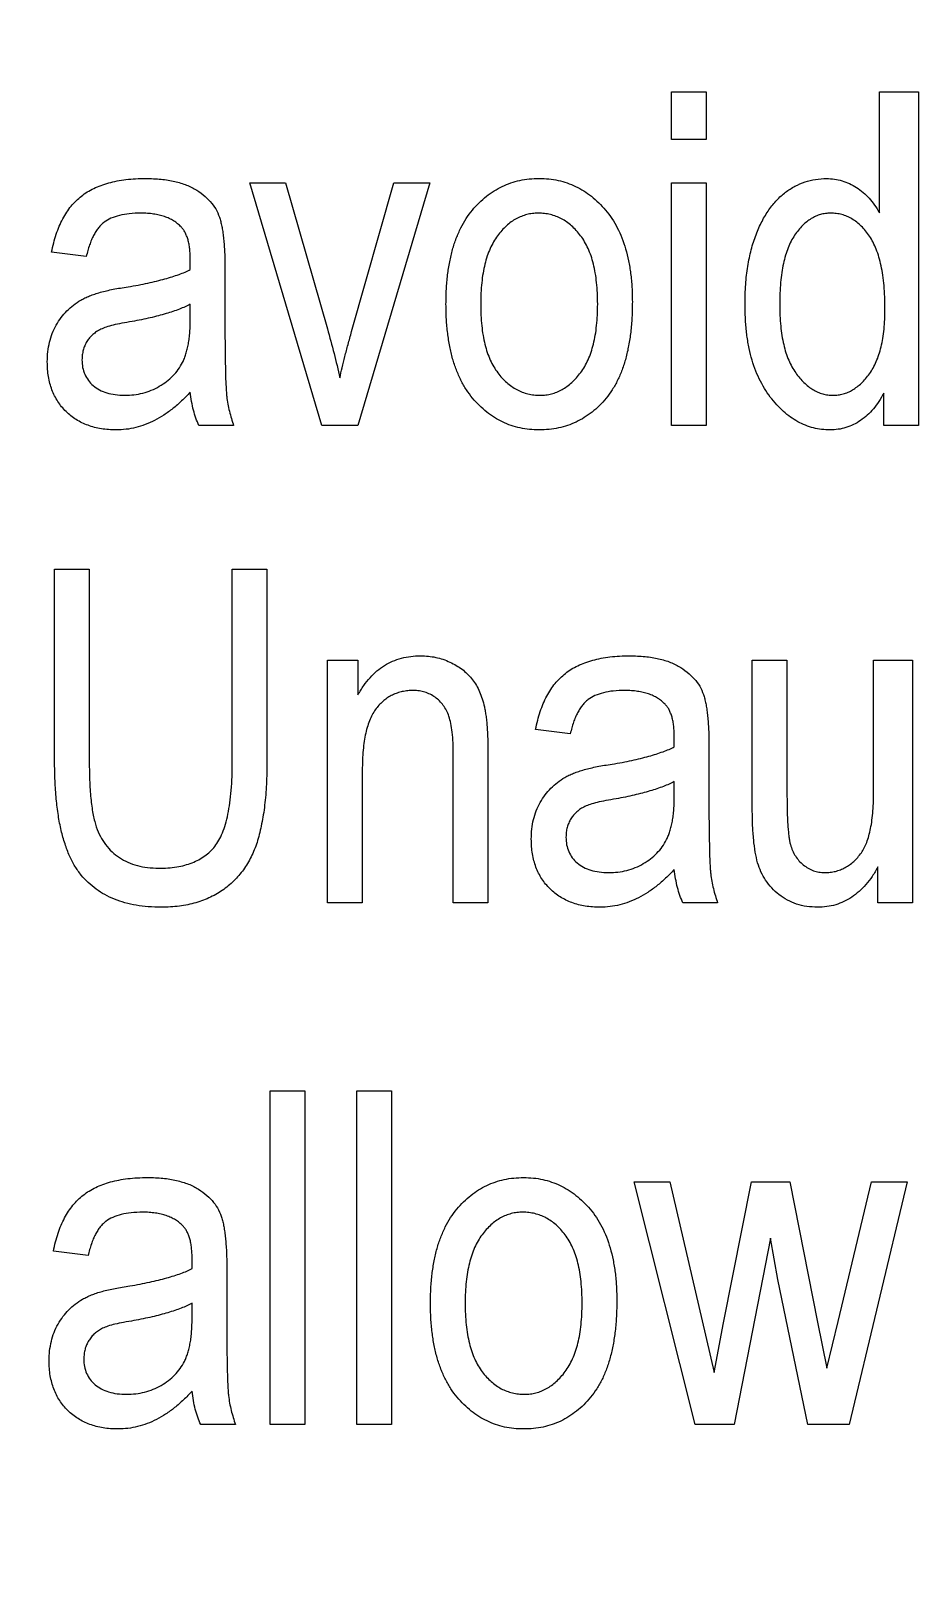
# Model space of a CAD drawing. Header units: millimetres. Extents: x -34 to 34, y -34 to 34.
# Drawn here: x -20.93 to -16.14, y -1.17 to 7.11 of the extents above; entities that cross this region are included whole.
import ezdxf

# ---------------------------------------------------------------- set-up
doc = ezdxf.new("R2010")
doc.units = ezdxf.units.MM

msp = doc.modelspace()

# ---------------------------------------------------------------- linework, layer by layer
at = {"color": 7, "linetype": 'Continuous', "lineweight": 25}
for p, q in [((-17.4773, 6.5223), (-17.4773, 6.7791)), ((-17.4773, 6.7791), (-17.2905, 6.7791)), ((-17.2905, 6.7791), (-17.2905, 6.5223)), ((-16.3566, 6.1279), (-16.3566, 6.7791)), ((-16.3566, 6.7791), (-16.1464, 6.7791)), ((-16.1464, 6.7791), (-16.1464, 4.9813)), ((-17.2905, 6.5223), (-17.4773, 6.5223)), ((-19.3608, 4.9813), (-19.7483, 6.2888)), ((-19.7483, 6.2888), (-19.5553, 6.2888)), ((-19.5553, 6.2888), (-19.3306, 5.5026)), ((-19.1999, 5.4876), (-18.9716, 6.2888)), ((-18.7786, 6.2888), (-19.166, 4.9813)), ((-18.9716, 6.2888), (-18.7786, 6.2888)), ((-17.4773, 4.9813), (-17.4773, 6.2888)), ((-17.4773, 6.2888), (-17.2905, 6.2888)), ((-17.2905, 6.2888), (-17.2905, 4.9813)), ((-20.6293, 5.8919), (-20.8161, 5.9152)), ((-20.0689, 5.8218), (-20.0689, 5.8751)), ((-19.8822, 5.8207), (-19.8822, 5.5267)), ((-20.0689, 5.5573), (-20.0689, 5.635)), ((-16.3332, 4.9813), (-16.3332, 5.1567)), ((-19.8355, 4.9813), (-20.0222, 4.9813)), ((-19.166, 4.9813), (-19.3608, 4.9813)), ((-17.2905, 4.9813), (-17.4773, 4.9813)), ((-16.1464, 4.9813), (-16.3332, 4.9813)), ((-20.8001, 3.1738), (-20.8001, 4.2084)), ((-20.8001, 4.2084), (-20.6133, 4.2084)), ((-20.6133, 4.2084), (-20.6133, 3.1727)), ((-19.8429, 4.2084), (-19.6561, 4.2084)), ((-19.8429, 3.1727), (-19.8429, 4.2084)), ((-19.6561, 4.2084), (-19.6561, 3.1738)), ((-19.3292, 2.4106), (-19.3292, 3.7181)), ((-19.3292, 3.7181), (-19.1658, 3.7181)), ((-19.1658, 3.7181), (-19.1658, 3.5313)), ((-17.0411, 2.9119), (-17.0411, 3.7181)), ((-17.0411, 3.7181), (-16.8543, 3.7181)), ((-16.8543, 3.7181), (-16.8543, 2.9943)), ((-16.3873, 3.0188), (-16.3873, 3.7181)), ((-16.3873, 3.7181), (-16.1772, 3.7181)), ((-16.1772, 3.7181), (-16.1772, 2.4106)), ((-18.0217, 3.3212), (-18.2085, 3.3445)), ((-17.4613, 3.2511), (-17.4613, 3.3044)), ((-17.2745, 3.2501), (-17.2745, 2.956)), ((-18.6521, 2.4106), (-18.6521, 3.2052)), ((-18.4653, 3.211), (-18.4653, 2.4106)), ((-19.1424, 3.1242), (-19.1424, 2.4106)), ((-17.4613, 2.9867), (-17.4613, 3.0644)), ((-16.3639, 2.4106), (-16.3639, 2.6047)), ((-19.1424, 2.4106), (-19.3292, 2.4106)), ((-18.4653, 2.4106), (-18.6521, 2.4106)), ((-17.2278, 2.4106), (-17.4146, 2.4106)), ((-16.1772, 2.4106), (-16.3639, 2.4106)), ((-19.6389, -0.3993), (-19.6389, 1.3985)), ((-19.6389, 1.3985), (-19.4521, 1.3985)), ((-19.4521, 1.3985), (-19.4521, -0.3993)), ((-19.172, -0.3993), (-19.172, 1.3985)), ((-19.172, 1.3985), (-18.9852, 1.3985)), ((-18.9852, 1.3985), (-18.9852, -0.3993)), ((-17.3486, -0.3993), (-17.6777, 0.9082)), ((-17.6777, 0.9082), (-17.4858, 0.9082)), ((-17.4858, 0.9082), (-17.3107, 0.1592)), ((-17.1954, 0.1483), (-17.0447, 0.9082)), ((-17.0447, 0.9082), (-16.8386, 0.9082)), ((-16.8386, 0.9082), (-16.6894, 0.153)), ((-16.5785, 0.1556), (-16.399, 0.9082)), ((-16.2067, 0.9082), (-16.5186, -0.3993)), ((-16.399, 0.9082), (-16.2067, 0.9082)), ((-16.9422, 0.6047), (-17.1388, -0.3993)), ((-16.9039, 0.3821), (-16.9422, 0.6047)), ((-20.6196, 0.5113), (-20.8064, 0.5346)), ((-20.0592, 0.4412), (-20.0592, 0.4945)), ((-19.8724, 0.4401), (-19.8724, 0.1461)), ((-16.7423, -0.3993), (-16.9039, 0.3821)), ((-20.0592, 0.1768), (-20.0592, 0.2545)), ((-17.3107, 0.1592), (-17.2457, -0.1191)), ((-17.2457, -0.1191), (-17.1954, 0.1483)), ((-16.6894, 0.153), (-16.6387, -0.0958)), ((-16.6387, -0.0958), (-16.5785, 0.1556)), ((-19.8257, -0.3993), (-20.0125, -0.3993)), ((-19.4521, -0.3993), (-19.6389, -0.3993)), ((-18.9852, -0.3993), (-19.172, -0.3993)), ((-17.1388, -0.3993), (-17.3486, -0.3993)), ((-16.5186, -0.3993), (-16.7423, -0.3993))]:
    msp.add_line(p, q, dxfattribs=at)
at = {"color": 7, "linetype": 'Continuous'}
msp.add_circle((0, 0), 34, dxfattribs=at)
at = {"color": 7, "linetype": 'Continuous', "lineweight": 25}
for points, knots in [([(-20.8161, 5.9152), (-20.8125, 5.9319), (-20.8055, 5.9645), (-20.7922, 6.0113), (-20.7757, 6.0545), (-20.7569, 6.0943), (-20.7355, 6.1304), (-20.7119, 6.1632), (-20.685, 6.192), (-20.656, 6.2179), (-20.6238, 6.2404), (-20.5884, 6.2597), (-20.5496, 6.2756), (-20.508, 6.2894), (-20.4629, 6.2992), (-20.4147, 6.3071), (-20.3631, 6.3113), (-20.3276, 6.3118), (-20.3094, 6.3121)], [0, 0, 0, 0, 0.071672, 0.139658, 0.204097, 0.265719, 0.323825, 0.380059, 0.434943, 0.488801, 0.543017, 0.599418, 0.657508, 0.718663, 0.78303, 0.85123, 0.923435, 1, 1, 1, 1]), ([(-20.3094, 6.3121), (-20.2951, 6.3119), (-20.2675, 6.3115), (-20.2272, 6.3085), (-20.1893, 6.3039), (-20.1536, 6.297), (-20.1205, 6.2877), (-20.0893, 6.2774), (-20.0607, 6.2647), (-20.0268, 6.2449), (-19.9896, 6.2174), (-19.9523, 6.1802), (-19.9249, 6.1383), (-19.9099, 6.1001), (-19.9019, 6.0672), (-19.8963, 6.04), (-19.8921, 6.0099), (-19.8885, 5.9771), (-19.8856, 5.9417), (-19.8833, 5.9038), (-19.8824, 5.8632), (-19.8822, 5.8352), (-19.8822, 5.8207)], [0, 0, 0, 0, 0.055824, 0.108429, 0.15842, 0.205566, 0.250578, 0.293416, 0.334193, 0.373299, 0.446944, 0.515076, 0.578842, 0.641994, 0.674963, 0.711445, 0.750973, 0.794165, 0.840588, 0.890275, 0.943238, 1, 1, 1, 1]), ([(-18.6914, 5.635), (-18.691, 5.6621), (-18.6902, 5.7148), (-18.6838, 5.7911), (-18.6723, 5.8622), (-18.6574, 5.9284), (-18.6371, 5.9894), (-18.6129, 6.0454), (-18.5839, 6.0962), (-18.5506, 6.1416), (-18.5138, 6.1816), (-18.4746, 6.2167), (-18.4327, 6.2459), (-18.3888, 6.2703), (-18.3423, 6.289), (-18.2935, 6.3026), (-18.2422, 6.3108), (-18.2072, 6.3117), (-18.1894, 6.3121)], [0, 0, 0, 0, 0.085788, 0.16646, 0.242011, 0.313466, 0.380716, 0.444949, 0.506099, 0.565248, 0.622677, 0.677703, 0.73126, 0.783927, 0.836201, 0.88929, 0.943789, 1, 1, 1, 1]), ([(-18.1894, 6.3121), (-18.1719, 6.3117), (-18.1374, 6.3108), (-18.0869, 6.3025), (-18.0386, 6.2889), (-17.9923, 6.2704), (-17.9486, 6.2458), (-17.9067, 6.2167), (-17.8676, 6.1815), (-17.8305, 6.1416), (-17.7962, 6.0968), (-17.7673, 6.0464), (-17.7422, 5.9917), (-17.7224, 5.932), (-17.7067, 5.8678), (-17.6956, 5.7989), (-17.6885, 5.7253), (-17.6878, 5.6746), (-17.6874, 5.6485)], [0, 0, 0, 0, 0.056299, 0.110484, 0.164018, 0.2171, 0.270239, 0.324625, 0.380501, 0.439083, 0.499299, 0.561252, 0.625211, 0.69239, 0.762761, 0.837168, 0.916399, 1, 1, 1, 1]), ([(-17.0804, 5.635), (-17.0801, 5.653), (-17.0795, 5.6884), (-17.0772, 5.7405), (-17.0724, 5.7905), (-17.0659, 5.8384), (-17.0574, 5.8842), (-17.0473, 5.9279), (-17.0353, 5.9696), (-17.0214, 6.009), (-17.0062, 6.0462), (-16.9894, 6.081), (-16.9711, 6.1133), (-16.9523, 6.1435), (-16.9316, 6.1706), (-16.9097, 6.1954), (-16.8869, 6.2182), (-16.8548, 6.2442), (-16.8124, 6.2713), (-16.7579, 6.295), (-16.7003, 6.3094), (-16.661, 6.3112), (-16.6411, 6.3121)], [0, 0, 0, 0, 0.060005, 0.11804, 0.173822, 0.227423, 0.278942, 0.328892, 0.376999, 0.423408, 0.468122, 0.510907, 0.552287, 0.591646, 0.629263, 0.666023, 0.701853, 0.73642, 0.803666, 0.869027, 0.933718, 1, 1, 1, 1]), ([(-16.6411, 6.3121), (-16.6268, 6.3116), (-16.5985, 6.3105), (-16.5569, 6.3011), (-16.517, 6.2855), (-16.479, 6.2642), (-16.4433, 6.2376), (-16.4106, 6.2059), (-16.3812, 6.1692), (-16.3649, 6.1418), (-16.3566, 6.1279)], [0, 0, 0, 0, 0.120225, 0.238871, 0.357668, 0.479745, 0.605022, 0.7319, 0.863186, 1, 1, 1, 1]), ([(-20.3356, 6.1253), (-20.3563, 6.1249), (-20.3951, 6.1242), (-20.4492, 6.1145), (-20.4955, 6.0998), (-20.5281, 6.0812), (-20.5497, 6.0625), (-20.5646, 6.0462), (-20.5781, 6.027), (-20.5905, 6.0051), (-20.6022, 5.9809), (-20.6122, 5.9535), (-20.6219, 5.9238), (-20.6268, 5.9027), (-20.6293, 5.8919)], [0, 0, 0, 0, 0.148259, 0.277447, 0.392322, 0.49422, 0.543638, 0.596671, 0.652267, 0.711588, 0.776271, 0.845196, 0.920134, 1, 1, 1, 1]), ([(-20.1189, 6.0516), (-20.125, 6.0575), (-20.1372, 6.0695), (-20.1587, 6.0844), (-20.1825, 6.0971), (-20.2085, 6.1077), (-20.2369, 6.1158), (-20.2678, 6.1209), (-20.3009, 6.1249), (-20.3238, 6.1252), (-20.3356, 6.1253)], [0, 0, 0, 0, 0.107542, 0.217679, 0.332152, 0.451075, 0.575251, 0.707563, 0.849518, 1, 1, 1, 1]), ([(-20.0689, 5.8751), (-20.069, 5.8852), (-20.0692, 5.9046), (-20.072, 5.9324), (-20.0754, 5.9581), (-20.0807, 5.9815), (-20.0882, 6.0023), (-20.0965, 6.0212), (-20.1066, 6.0378), (-20.1149, 6.0471), (-20.1189, 6.0516)], [0, 0, 0, 0, 0.1612672, 0.3095156, 0.4468651, 0.5745484, 0.6918837, 0.8005549, 0.9035028, 1, 1, 1, 1]), ([(-18.1941, 6.1253), (-18.2048, 6.125), (-18.2257, 6.1244), (-18.2563, 6.1182), (-18.2857, 6.1087), (-18.3141, 6.0955), (-18.3412, 6.0783), (-18.3668, 6.0568), (-18.3912, 6.0318), (-18.4148, 6.0034), (-18.4358, 5.9708), (-18.4546, 5.9345), (-18.4702, 5.8941), (-18.4828, 5.8498), (-18.4926, 5.8018), (-18.4993, 5.7498), (-18.5039, 5.6941), (-18.5044, 5.6556), (-18.5046, 5.6357)], [0, 0, 0, 0, 0.049208, 0.096939, 0.14444, 0.192437, 0.241939, 0.293272, 0.347178, 0.404151, 0.464138, 0.527023, 0.593715, 0.664842, 0.74037, 0.821268, 0.90793, 1, 1, 1, 1]), ([(-17.8742, 5.6357), (-17.8744, 5.6557), (-17.8749, 5.6943), (-17.8795, 5.7502), (-17.8861, 5.8023), (-17.8964, 5.8503), (-17.9089, 5.8947), (-17.9252, 5.9348), (-17.9434, 5.9715), (-17.9653, 6.0038), (-17.989, 6.0323), (-18.0141, 6.0572), (-18.0407, 6.0782), (-18.0685, 6.0956), (-18.098, 6.1088), (-18.1289, 6.1183), (-18.1611, 6.1244), (-18.1831, 6.125), (-18.1941, 6.1253)], [0, 0, 0, 0, 0.091482, 0.177065, 0.256957, 0.332205, 0.401911, 0.467978, 0.530577, 0.589659, 0.646279, 0.700302, 0.751512, 0.801343, 0.850264, 0.899299, 0.949177, 1, 1, 1, 1]), ([(-16.6196, 6.1253), (-16.6289, 6.125), (-16.6472, 6.1243), (-16.6742, 6.1187), (-16.6998, 6.109), (-16.7247, 6.0961), (-16.7484, 6.079), (-16.7716, 6.0587), (-16.7928, 6.0338), (-16.8139, 6.0062), (-16.833, 5.9742), (-16.8492, 5.9379), (-16.8631, 5.8975), (-16.8743, 5.8529), (-16.883, 5.8042), (-16.8889, 5.7511), (-16.8932, 5.6939), (-16.8934, 5.6544), (-16.8936, 5.6339)], [0, 0, 0, 0, 0.044591, 0.088223, 0.13194, 0.176196, 0.222816, 0.272165, 0.324432, 0.38005, 0.43939, 0.503057, 0.571192, 0.644888, 0.724012, 0.809485, 0.901627, 1, 1, 1, 1]), ([(-16.3263, 5.6098), (-16.3266, 5.6315), (-16.3272, 5.6732), (-16.3307, 5.7337), (-16.3373, 5.7896), (-16.3463, 5.841), (-16.3576, 5.888), (-16.3725, 5.9301), (-16.389, 5.9681), (-16.4088, 6.0013), (-16.4305, 6.0302), (-16.4532, 6.0558), (-16.4775, 6.0774), (-16.5034, 6.0947), (-16.5304, 6.1085), (-16.5589, 6.1183), (-16.5888, 6.1244), (-16.6092, 6.125), (-16.6196, 6.1253)], [0, 0, 0, 0, 0.098369, 0.189698, 0.274813, 0.35393, 0.426826, 0.494097, 0.556421, 0.614884, 0.66936, 0.720612, 0.769936, 0.816519, 0.861736, 0.90734, 0.952957, 1, 1, 1, 1]), ([(-20.4046, 5.7284), (-20.3861, 5.7316), (-20.3503, 5.7377), (-20.2989, 5.7484), (-20.2512, 5.7593), (-20.2074, 5.771), (-20.1672, 5.7825), (-20.1309, 5.7949), (-20.0982, 5.8074), (-20.0784, 5.8172), (-20.0689, 5.8218)], [0, 0, 0, 0, 0.161132, 0.311379, 0.450631, 0.581265, 0.699834, 0.810076, 0.909893, 1, 1, 1, 1]), ([(-20.8394, 5.3249), (-20.839, 5.3431), (-20.838, 5.3784), (-20.8284, 5.4298), (-20.8137, 5.478), (-20.7923, 5.5227), (-20.7658, 5.5633), (-20.7348, 5.5997), (-20.6991, 5.6312), (-20.6657, 5.6537), (-20.6361, 5.6692), (-20.6109, 5.68), (-20.5831, 5.6902), (-20.5527, 5.6998), (-20.5195, 5.708), (-20.4836, 5.7157), (-20.445, 5.7226), (-20.4183, 5.7264), (-20.4046, 5.7284)], [0, 0, 0, 0, 0.082234, 0.160067, 0.235715, 0.310162, 0.38384, 0.454974, 0.526416, 0.598714, 0.636677, 0.678142, 0.722779, 0.770713, 0.82244, 0.877675, 0.937024, 1, 1, 1, 1]), ([(-20.0689, 5.635), (-20.0783, 5.6304), (-20.0977, 5.6209), (-20.1288, 5.6078), (-20.1631, 5.5954), (-20.2009, 5.5839), (-20.2417, 5.5721), (-20.2857, 5.5613), (-20.333, 5.5511), (-20.3655, 5.5448), (-20.3823, 5.5416)], [0, 0, 0, 0, 0.0949922, 0.1976356, 0.3087863, 0.4287174, 0.5582395, 0.6968594, 0.8436412, 1, 1, 1, 1]), ([(-18.1894, 4.9579), (-18.2069, 4.9584), (-18.2416, 4.9593), (-18.2924, 4.9675), (-18.341, 4.981), (-18.3872, 5.0002), (-18.4312, 5.0243), (-18.473, 5.0539), (-18.5122, 5.089), (-18.5491, 5.1293), (-18.583, 5.1746), (-18.612, 5.2255), (-18.6365, 5.2816), (-18.6569, 5.3425), (-18.6726, 5.4085), (-18.6831, 5.4796), (-18.6904, 5.5556), (-18.691, 5.608), (-18.6914, 5.635)], [0, 0, 0, 0, 0.055517, 0.109709, 0.162498, 0.214987, 0.267724, 0.321039, 0.376682, 0.434188, 0.493645, 0.555402, 0.619368, 0.687195, 0.758459, 0.834052, 0.914482, 1, 1, 1, 1]), ([(-18.5046, 5.6357), (-18.5044, 5.6157), (-18.5039, 5.5768), (-18.4993, 5.5206), (-18.4928, 5.4682), (-18.4823, 5.42), (-18.4699, 5.3754), (-18.4538, 5.335), (-18.4351, 5.2984), (-18.4136, 5.2659), (-18.3899, 5.2374), (-18.3645, 5.2129), (-18.3381, 5.1918), (-18.3103, 5.1744), (-18.2808, 5.1612), (-18.2499, 5.1517), (-18.2177, 5.1456), (-18.1958, 5.145), (-18.1847, 5.1447)], [0, 0, 0, 0, 0.091829, 0.17777, 0.25803, 0.333106, 0.403186, 0.469619, 0.531579, 0.590989, 0.647479, 0.700989, 0.752082, 0.801798, 0.850607, 0.89953, 0.949294, 1, 1, 1, 1]), ([(-17.6874, 5.6485), (-17.6878, 5.6203), (-17.6886, 5.5657), (-17.695, 5.4866), (-17.7065, 5.4131), (-17.7213, 5.345), (-17.7416, 5.2827), (-17.7655, 5.2257), (-17.7944, 5.1743), (-17.8277, 5.1286), (-17.8643, 5.0883), (-17.9035, 5.0533), (-17.9454, 5.0241), (-17.9894, 4.9996), (-18.036, 4.9811), (-18.0849, 4.9675), (-18.1363, 4.9592), (-18.1715, 4.9584), (-18.1894, 4.9579)], [0, 0, 0, 0, 0.0880029, 0.1701932, 0.2473127, 0.319619, 0.3873721, 0.451254, 0.5122102, 0.5708399, 0.6272114, 0.6814696, 0.7342801, 0.7862119, 0.8381078, 0.8904561, 0.944195, 1, 1, 1, 1]), ([(-18.1847, 5.1447), (-18.1742, 5.145), (-18.1534, 5.1456), (-18.123, 5.1518), (-18.0937, 5.1613), (-18.0656, 5.1748), (-18.0388, 5.1924), (-18.0127, 5.2131), (-17.9882, 5.2383), (-17.9649, 5.2671), (-17.9432, 5.2995), (-17.9247, 5.3363), (-17.909, 5.377), (-17.8965, 5.4213), (-17.886, 5.4694), (-17.8796, 5.5215), (-17.8749, 5.5774), (-17.8744, 5.6159), (-17.8742, 5.6357)], [0, 0, 0, 0, 0.048586, 0.09626, 0.143167, 0.191349, 0.240317, 0.291669, 0.34551, 0.402853, 0.463077, 0.526389, 0.593526, 0.664568, 0.740121, 0.821482, 0.90804, 1, 1, 1, 1]), ([(-16.6221, 4.9579), (-16.6374, 4.9585), (-16.6676, 4.9597), (-16.7121, 4.9679), (-16.7552, 4.9819), (-16.7965, 5.0018), (-16.8363, 5.0269), (-16.8744, 5.0575), (-16.9108, 5.0938), (-16.9455, 5.1353), (-16.9771, 5.1819), (-17.005, 5.2333), (-17.0282, 5.2894), (-17.0476, 5.3497), (-17.0625, 5.4147), (-17.0729, 5.4841), (-17.0791, 5.5581), (-17.0799, 5.6089), (-17.0804, 5.635)], [0, 0, 0, 0, 0.0502795, 0.0996469, 0.1490274, 0.1993004, 0.2505307, 0.303943, 0.3604284, 0.4199962, 0.4821221, 0.5460668, 0.6126399, 0.6822063, 0.7551379, 0.83229, 0.9136623, 1, 1, 1, 1]), ([(-16.8936, 5.6339), (-16.8933, 5.6139), (-16.8927, 5.575), (-16.8887, 5.5189), (-16.8823, 5.4667), (-16.8728, 5.4186), (-16.861, 5.3742), (-16.846, 5.3339), (-16.8285, 5.2975), (-16.8084, 5.2653), (-16.7864, 5.2372), (-16.7634, 5.2126), (-16.7395, 5.1917), (-16.7146, 5.1747), (-16.6891, 5.1608), (-16.6621, 5.152), (-16.6346, 5.1456), (-16.6159, 5.145), (-16.6065, 5.1447)], [0, 0, 0, 0, 0.095848, 0.185509, 0.268632, 0.346761, 0.419596, 0.487769, 0.551663, 0.611927, 0.668616, 0.722024, 0.772668, 0.819864, 0.865845, 0.910655, 0.95519, 1, 1, 1, 1]), ([(-20.4225, 5.1447), (-20.4057, 5.1452), (-20.3728, 5.1462), (-20.3247, 5.1558), (-20.2786, 5.1706), (-20.2357, 5.1919), (-20.1964, 5.2179), (-20.1621, 5.2485), (-20.1329, 5.283), (-20.1132, 5.3154), (-20.1002, 5.3438), (-20.0918, 5.3677), (-20.0851, 5.3938), (-20.0785, 5.4219), (-20.0746, 5.4525), (-20.0711, 5.4854), (-20.0694, 5.5206), (-20.0691, 5.5448), (-20.0689, 5.5573)], [0, 0, 0, 0, 0.080989, 0.159694, 0.23733, 0.314925, 0.391527, 0.46509, 0.537554, 0.610123, 0.648415, 0.689106, 0.732481, 0.779017, 0.829093, 0.882471, 0.939203, 1, 1, 1, 1]), ([(-16.6065, 5.1447), (-16.5972, 5.1451), (-16.5787, 5.1457), (-16.5515, 5.1515), (-16.5253, 5.1606), (-16.4999, 5.1732), (-16.476, 5.1899), (-16.4523, 5.2096), (-16.4303, 5.2335), (-16.409, 5.2606), (-16.389, 5.2912), (-16.3727, 5.3262), (-16.3577, 5.3643), (-16.3464, 5.4064), (-16.3373, 5.4521), (-16.3307, 5.5015), (-16.3273, 5.5545), (-16.3266, 5.591), (-16.3263, 5.6098)], [0, 0, 0, 0, 0.046133, 0.091867, 0.138032, 0.184082, 0.232466, 0.283186, 0.337179, 0.394129, 0.454614, 0.518547, 0.586039, 0.658342, 0.735554, 0.818048, 0.906084, 1, 1, 1, 1]), ([(-20.3823, 5.5416), (-20.401, 5.5386), (-20.4353, 5.533), (-20.4823, 5.5235), (-20.5201, 5.5128), (-20.5501, 5.5013), (-20.574, 5.4879), (-20.5942, 5.4724), (-20.612, 5.4545), (-20.6265, 5.4339), (-20.6382, 5.4116), (-20.6468, 5.3876), (-20.6515, 5.3618), (-20.6522, 5.3442), (-20.6527, 5.3351)], [0, 0, 0, 0, 0.14934, 0.275223, 0.379381, 0.460149, 0.528661, 0.595254, 0.661259, 0.727482, 0.793768, 0.860117, 0.928629, 1, 1, 1, 1]), ([(-19.8822, 5.5267), (-19.8822, 5.5021), (-19.8824, 5.4554), (-19.8814, 5.3889), (-19.8809, 5.3295), (-19.8796, 5.2773), (-19.8789, 5.2321), (-19.8768, 5.1942), (-19.8752, 5.1634), (-19.8711, 5.1186), (-19.8602, 5.0578), (-19.8437, 5.0068), (-19.8355, 4.9813)], [0, 0, 0, 0, 0.133924, 0.254596, 0.362671, 0.4575, 0.539735, 0.608765, 0.664555, 0.707833, 0.854007, 1, 1, 1, 1]), ([(-19.3306, 5.5026), (-19.3181, 5.4584), (-19.2935, 5.3708), (-19.2734, 5.2821), (-19.2634, 5.2381)], [0, 0, 0, 0, 0.504245, 1, 1, 1, 1]), ([(-19.2634, 5.2381), (-19.2593, 5.2564), (-19.2508, 5.2946), (-19.2362, 5.3545), (-19.2189, 5.4194), (-19.2064, 5.4643), (-19.1999, 5.4876)], [0, 0, 0, 0, 0.217887, 0.457027, 0.717832, 1, 1, 1, 1]), ([(-20.4681, 4.9579), (-20.4818, 4.9581), (-20.5087, 4.9586), (-20.5479, 4.9636), (-20.5852, 4.9709), (-20.6201, 4.9822), (-20.6532, 4.9959), (-20.6839, 5.0132), (-20.7126, 5.0333), (-20.7388, 5.0568), (-20.7626, 5.0825), (-20.7831, 5.1109), (-20.8007, 5.1413), (-20.815, 5.1739), (-20.8258, 5.2087), (-20.834, 5.2456), (-20.8387, 5.2845), (-20.8392, 5.3113), (-20.8394, 5.3249)], [0, 0, 0, 0, 0.0699376, 0.1366069, 0.2010202, 0.2626408, 0.323067, 0.3826035, 0.4416366, 0.5012213, 0.560761, 0.6196513, 0.678956, 0.7390585, 0.8006791, 0.8640112, 0.9306805, 1, 1, 1, 1]), ([(-20.6527, 5.3351), (-20.6521, 5.3213), (-20.6511, 5.2946), (-20.6385, 5.257), (-20.6195, 5.2234), (-20.5922, 5.195), (-20.5582, 5.1722), (-20.5179, 5.1563), (-20.4721, 5.1463), (-20.4395, 5.1453), (-20.4225, 5.1447)], [0, 0, 0, 0, 0.122874, 0.236599, 0.349183, 0.464109, 0.584274, 0.71059, 0.848047, 1, 1, 1, 1]), ([(-20.0689, 5.1615), (-20.0843, 5.1454), (-20.114, 5.1142), (-20.1617, 5.0728), (-20.2104, 5.0375), (-20.26, 5.0084), (-20.3107, 4.986), (-20.3622, 4.9697), (-20.4148, 4.9599), (-20.4503, 4.9586), (-20.4681, 4.9579)], [0, 0, 0, 0, 0.1441924, 0.2803294, 0.40997, 0.5342777, 0.6535277, 0.7695142, 0.8843885, 1, 1, 1, 1]), ([(-20.0222, 4.9813), (-20.028, 4.9944), (-20.0398, 5.0213), (-20.0526, 5.065), (-20.063, 5.1119), (-20.0669, 5.1447), (-20.0689, 5.1615)], [0, 0, 0, 0, 0.230051, 0.470725, 0.728244, 1, 1, 1, 1]), ([(-16.3332, 5.1567), (-16.3414, 5.1413), (-16.3575, 5.1113), (-16.3875, 5.0713), (-16.4204, 5.0365), (-16.457, 5.0081), (-16.4957, 4.9856), (-16.5364, 4.9697), (-16.5787, 4.9599), (-16.6076, 4.9586), (-16.6221, 4.9579)], [0, 0, 0, 0, 0.141749, 0.275653, 0.403974, 0.529025, 0.649615, 0.766072, 0.882327, 1, 1, 1, 1]), ([(-19.1658, 3.5313), (-19.1558, 3.5481), (-19.1366, 3.5805), (-19.1022, 3.6238), (-19.0645, 3.6602), (-19.0236, 3.6902), (-18.9794, 3.7136), (-18.9317, 3.7294), (-18.881, 3.7397), (-18.8461, 3.7409), (-18.8283, 3.7415)], [0, 0, 0, 0, 0.1396002, 0.2696963, 0.3940514, 0.5136611, 0.6316347, 0.7502744, 0.8726736, 1, 1, 1, 1]), ([(-18.8283, 3.7415), (-18.8143, 3.741), (-18.7867, 3.7402), (-18.7462, 3.7338), (-18.7074, 3.7233), (-18.6706, 3.7082), (-18.6364, 3.6901), (-18.6047, 3.6698), (-18.5775, 3.6457), (-18.5528, 3.6197), (-18.5319, 3.5898), (-18.5134, 3.5565), (-18.4988, 3.5185), (-18.4884, 3.4842), (-18.4816, 3.4538), (-18.4776, 3.4276), (-18.4732, 3.3986), (-18.4707, 3.3667), (-18.4678, 3.3319), (-18.4667, 3.2942), (-18.4655, 3.2536), (-18.4654, 3.2255), (-18.4653, 3.211)], [0, 0, 0, 0, 0.0570757, 0.1122429, 0.166711, 0.2207377, 0.2739465, 0.3243968, 0.3735872, 0.4216333, 0.4703193, 0.521782, 0.5767283, 0.6356903, 0.6676771, 0.7038551, 0.7433881, 0.787184, 0.834397, 0.8854861, 0.9410172, 1, 1, 1, 1]), ([(-18.2085, 3.3445), (-18.2049, 3.3612), (-18.1979, 3.3938), (-18.1846, 3.4406), (-18.168, 3.4839), (-18.1493, 3.5236), (-18.1279, 3.5597), (-18.1043, 3.5925), (-18.0773, 3.6213), (-18.0484, 3.6473), (-18.0161, 3.6698), (-17.9808, 3.689), (-17.942, 3.705), (-17.9004, 3.7187), (-17.8552, 3.7285), (-17.807, 3.7364), (-17.7554, 3.7406), (-17.72, 3.7412), (-17.7017, 3.7415)], [0, 0, 0, 0, 0.071672, 0.139658, 0.204097, 0.265719, 0.323825, 0.380059, 0.434943, 0.488801, 0.543017, 0.599418, 0.657508, 0.718663, 0.78303, 0.85123, 0.923435, 1, 1, 1, 1]), ([(-17.7017, 3.7415), (-17.6875, 3.7412), (-17.6599, 3.7408), (-17.6196, 3.7378), (-17.5816, 3.7333), (-17.546, 3.7264), (-17.5129, 3.7171), (-17.4817, 3.7068), (-17.453, 3.694), (-17.4192, 3.6742), (-17.382, 3.6467), (-17.3446, 3.6096), (-17.3173, 3.5676), (-17.3022, 3.5294), (-17.2942, 3.4966), (-17.2887, 3.4693), (-17.2845, 3.4392), (-17.2809, 3.4065), (-17.278, 3.3711), (-17.2757, 3.3331), (-17.2748, 3.2925), (-17.2746, 3.2645), (-17.2745, 3.2501)], [0, 0, 0, 0, 0.055824, 0.108429, 0.15842, 0.205566, 0.250578, 0.293416, 0.334193, 0.373299, 0.446944, 0.515076, 0.578842, 0.641994, 0.674963, 0.711445, 0.750973, 0.794165, 0.840588, 0.890275, 0.943238, 1, 1, 1, 1]), ([(-18.867, 3.5547), (-18.8772, 3.5544), (-18.8973, 3.554), (-18.9265, 3.549), (-18.9542, 3.5414), (-18.9803, 3.5307), (-19.005, 3.5173), (-19.0276, 3.5001), (-19.049, 3.4804), (-19.0683, 3.4572), (-19.0863, 3.4305), (-19.1014, 3.3994), (-19.1141, 3.364), (-19.1247, 3.3245), (-19.1325, 3.2805), (-19.1382, 3.2323), (-19.1419, 3.1797), (-19.1422, 3.1432), (-19.1424, 3.1242)], [0, 0, 0, 0, 0.0530325, 0.1041442, 0.1532601, 0.2016254, 0.2498919, 0.2985767, 0.3485515, 0.40047, 0.45504, 0.5148297, 0.5792677, 0.6497878, 0.726724, 0.8105757, 0.9016044, 1, 1, 1, 1]), ([(-18.6521, 3.2052), (-18.6523, 3.2276), (-18.6528, 3.2692), (-18.6568, 3.3269), (-18.6643, 3.3749), (-18.6743, 3.4144), (-18.6883, 3.4468), (-18.7052, 3.4747), (-18.7259, 3.4987), (-18.7497, 3.5187), (-18.7759, 3.535), (-18.8046, 3.5463), (-18.8351, 3.5536), (-18.8562, 3.5543), (-18.867, 3.5547)], [0, 0, 0, 0, 0.144217, 0.268382, 0.372345, 0.456741, 0.530103, 0.599047, 0.666277, 0.732998, 0.799118, 0.864162, 0.930883, 1, 1, 1, 1]), ([(-17.728, 3.5547), (-17.7487, 3.5543), (-17.7875, 3.5536), (-17.8416, 3.5438), (-17.8878, 3.5292), (-17.9204, 3.5106), (-17.9421, 3.4919), (-17.957, 3.4755), (-17.9705, 3.4563), (-17.9829, 3.4345), (-17.9946, 3.4102), (-18.0046, 3.3828), (-18.0143, 3.3531), (-18.0192, 3.3321), (-18.0217, 3.3212)], [0, 0, 0, 0, 0.1482586, 0.2774468, 0.3923224, 0.4942203, 0.5436381, 0.5966708, 0.6522673, 0.7115884, 0.7762706, 0.8451957, 0.9201345, 1, 1, 1, 1]), ([(-17.5113, 3.481), (-17.5174, 3.4869), (-17.5296, 3.4988), (-17.5511, 3.5137), (-17.5749, 3.5264), (-17.6009, 3.5371), (-17.6293, 3.5452), (-17.6601, 3.5503), (-17.6932, 3.5542), (-17.7162, 3.5545), (-17.728, 3.5547)], [0, 0, 0, 0, 0.107542, 0.217679, 0.332152, 0.451075, 0.575251, 0.707563, 0.849518, 1, 1, 1, 1]), ([(-17.4613, 3.3044), (-17.4614, 3.3145), (-17.4615, 3.3339), (-17.4644, 3.3618), (-17.4678, 3.3874), (-17.4731, 3.4108), (-17.4806, 3.4317), (-17.4888, 3.4506), (-17.4989, 3.4671), (-17.5073, 3.4765), (-17.5113, 3.481)], [0, 0, 0, 0, 0.161267, 0.309516, 0.446865, 0.574548, 0.691884, 0.800555, 0.903503, 1, 1, 1, 1]), ([(-17.797, 3.1578), (-17.7784, 3.1609), (-17.7427, 3.167), (-17.6913, 3.1778), (-17.6435, 3.1886), (-17.5998, 3.2003), (-17.5596, 3.2119), (-17.5233, 3.2243), (-17.4906, 3.2367), (-17.4707, 3.2465), (-17.4613, 3.2511)], [0, 0, 0, 0, 0.161132, 0.311379, 0.450631, 0.581265, 0.699834, 0.810076, 0.909893, 1, 1, 1, 1]), ([(-20.2255, 2.3873), (-20.2488, 2.3876), (-20.294, 2.3884), (-20.3594, 2.3971), (-20.4205, 2.4104), (-20.4771, 2.4294), (-20.5291, 2.4539), (-20.5769, 2.4836), (-20.6196, 2.5193), (-20.6584, 2.5604), (-20.6925, 2.6087), (-20.7214, 2.6653), (-20.7455, 2.7301), (-20.7661, 2.8027), (-20.7814, 2.8838), (-20.7919, 2.9732), (-20.7992, 3.0707), (-20.7998, 3.1385), (-20.8001, 3.1738)], [0, 0, 0, 0, 0.062171, 0.120876, 0.176198, 0.229071, 0.280145, 0.329693, 0.379129, 0.428608, 0.480413, 0.536863, 0.598121, 0.665054, 0.738609, 0.818577, 0.905647, 1, 1, 1, 1]), ([(-20.6133, 3.1727), (-20.6132, 3.1531), (-20.6129, 3.1153), (-20.6111, 3.0607), (-20.6082, 3.0102), (-20.6044, 2.9639), (-20.5989, 2.922), (-20.5924, 2.8842), (-20.5848, 2.8506), (-20.5736, 2.8118), (-20.5548, 2.7692), (-20.5265, 2.7238), (-20.4918, 2.685), (-20.4513, 2.6529), (-20.405, 2.6279), (-20.354, 2.6102), (-20.2984, 2.5994), (-20.2598, 2.5981), (-20.2398, 2.5974)], [0, 0, 0, 0, 0.074505, 0.143952, 0.207916, 0.266902, 0.320566, 0.368949, 0.412615, 0.451707, 0.52237, 0.589127, 0.654338, 0.719234, 0.785079, 0.853278, 0.923972, 1, 1, 1, 1]), ([(-20.2398, 2.5974), (-20.223, 2.5977), (-20.1904, 2.5984), (-20.1434, 2.6039), (-20.0998, 2.6128), (-20.06, 2.626), (-20.0235, 2.6424), (-19.9906, 2.6625), (-19.9617, 2.6869), (-19.9356, 2.7148), (-19.9135, 2.7486), (-19.8942, 2.7887), (-19.8785, 2.836), (-19.865, 2.8899), (-19.8551, 2.9509), (-19.848, 3.0186), (-19.8436, 3.0934), (-19.8431, 3.1455), (-19.8429, 3.1727)], [0, 0, 0, 0, 0.0621281, 0.1205573, 0.1748249, 0.2264704, 0.2753968, 0.3224676, 0.368782, 0.4146329, 0.463298, 0.5178279, 0.5787236, 0.6473594, 0.7230991, 0.8072645, 0.8992045, 1, 1, 1, 1]), ([(-19.6561, 3.1738), (-19.6562, 3.1526), (-19.6563, 3.1113), (-19.6592, 3.0506), (-19.6625, 2.9928), (-19.668, 2.9379), (-19.6753, 2.8861), (-19.6841, 2.837), (-19.6942, 2.7909), (-19.7058, 2.7474), (-19.7196, 2.7066), (-19.7361, 2.6681), (-19.7551, 2.6318), (-19.7762, 2.5973), (-19.8009, 2.5658), (-19.8276, 2.536), (-19.8567, 2.5082), (-19.8886, 2.483), (-19.9228, 2.4603), (-19.9597, 2.4411), (-19.9983, 2.4241), (-20.0395, 2.4107), (-20.0828, 2.4), (-20.1285, 2.393), (-20.1762, 2.3879), (-20.2089, 2.3875), (-20.2255, 2.3873)], [0, 0, 0, 0, 0.0570108, 0.1114452, 0.1636408, 0.2130299, 0.2600121, 0.3046127, 0.3472206, 0.3872769, 0.4257155, 0.4631425, 0.5000699, 0.5359791, 0.5719554, 0.6076803, 0.6438322, 0.6802121, 0.7171047, 0.7541845, 0.792042, 0.8306867, 0.8708153, 0.9119661, 0.955096, 1, 1, 1, 1]), ([(-18.2318, 2.7543), (-18.2313, 2.7724), (-18.2304, 2.8078), (-18.2208, 2.8591), (-18.2061, 2.9073), (-18.1847, 2.952), (-18.1582, 2.9927), (-18.1271, 3.0291), (-18.0915, 3.0606), (-18.0581, 3.083), (-18.0284, 3.0986), (-18.0032, 3.1094), (-17.9755, 3.1195), (-17.9451, 3.1291), (-17.9119, 3.1373), (-17.876, 3.145), (-17.8374, 3.1519), (-17.8107, 3.1558), (-17.797, 3.1578)], [0, 0, 0, 0, 0.082234, 0.160067, 0.235715, 0.310162, 0.38384, 0.454974, 0.526416, 0.598714, 0.636677, 0.678142, 0.722779, 0.770713, 0.82244, 0.877675, 0.937024, 1, 1, 1, 1]), ([(-17.4613, 3.0644), (-17.4706, 3.0598), (-17.49, 3.0502), (-17.5212, 3.0371), (-17.5555, 3.0247), (-17.5933, 3.0133), (-17.634, 3.0014), (-17.6781, 2.9906), (-17.7253, 2.9804), (-17.7579, 2.9742), (-17.7747, 2.971)], [0, 0, 0, 0, 0.094992, 0.197636, 0.308786, 0.428717, 0.55824, 0.696859, 0.843641, 1, 1, 1, 1]), ([(-17.8148, 2.574), (-17.7981, 2.5745), (-17.7652, 2.5755), (-17.717, 2.5851), (-17.671, 2.5999), (-17.6281, 2.6213), (-17.5888, 2.6472), (-17.5545, 2.6778), (-17.5253, 2.7124), (-17.5056, 2.7448), (-17.4925, 2.7732), (-17.4841, 2.797), (-17.4775, 2.8231), (-17.4709, 2.8512), (-17.467, 2.8819), (-17.4635, 2.9147), (-17.4618, 2.9499), (-17.4615, 2.9741), (-17.4613, 2.9867)], [0, 0, 0, 0, 0.080989, 0.159694, 0.23733, 0.314925, 0.391527, 0.46509, 0.537554, 0.610123, 0.648415, 0.689106, 0.732481, 0.779017, 0.829093, 0.882471, 0.939203, 1, 1, 1, 1]), ([(-16.8543, 2.9943), (-16.8542, 2.9783), (-16.854, 2.9475), (-16.8533, 2.9033), (-16.852, 2.8633), (-16.8497, 2.8276), (-16.8473, 2.7959), (-16.844, 2.7684), (-16.8406, 2.745), (-16.8348, 2.7198), (-16.8255, 2.6923), (-16.8093, 2.6633), (-16.7905, 2.6368), (-16.767, 2.6147), (-16.7407, 2.5968), (-16.7125, 2.5834), (-16.6823, 2.5755), (-16.6616, 2.5745), (-16.6511, 2.574)], [0, 0, 0, 0, 0.091359, 0.175113, 0.251293, 0.319245, 0.378962, 0.431928, 0.476759, 0.513694, 0.57892, 0.641169, 0.702077, 0.763267, 0.823543, 0.882371, 0.940283, 1, 1, 1, 1]), ([(-16.4533, 2.6809), (-16.448, 2.6893), (-16.4368, 2.7071), (-16.4235, 2.7377), (-16.4124, 2.773), (-16.4029, 2.8128), (-16.3957, 2.8576), (-16.3908, 2.907), (-16.388, 2.9613), (-16.3875, 2.9991), (-16.3873, 3.0188)], [0, 0, 0, 0, 0.0853872, 0.1804395, 0.2859596, 0.4031706, 0.5324841, 0.6754897, 0.8305214, 1, 1, 1, 1]), ([(-17.7747, 2.971), (-17.7933, 2.9679), (-17.8277, 2.9623), (-17.8747, 2.9528), (-17.9125, 2.9421), (-17.9425, 2.9307), (-17.9664, 2.9172), (-17.9866, 2.9018), (-18.0044, 2.8838), (-18.0189, 2.8633), (-18.0306, 2.841), (-18.0392, 2.8169), (-18.0438, 2.7912), (-18.0446, 2.7735), (-18.045, 2.7645)], [0, 0, 0, 0, 0.14934, 0.2752227, 0.3793807, 0.4601495, 0.5286611, 0.5952536, 0.6612595, 0.7274825, 0.7937684, 0.8601171, 0.9286287, 1, 1, 1, 1]), ([(-17.2745, 2.956), (-17.2746, 2.9314), (-17.2748, 2.8847), (-17.2738, 2.8182), (-17.2733, 2.7589), (-17.2719, 2.7066), (-17.2712, 2.6615), (-17.2692, 2.6235), (-17.2676, 2.5927), (-17.2635, 2.5479), (-17.2526, 2.4871), (-17.2361, 2.4361), (-17.2278, 2.4106)], [0, 0, 0, 0, 0.133924, 0.254596, 0.362671, 0.4575, 0.539735, 0.608765, 0.664555, 0.707833, 0.854007, 1, 1, 1, 1]), ([(-16.6894, 2.3873), (-16.7089, 2.3881), (-16.7471, 2.3897), (-16.802, 2.4027), (-16.8525, 2.4243), (-16.8981, 2.4537), (-16.9373, 2.4904), (-16.9703, 2.5315), (-16.9959, 2.5774), (-17.0138, 2.6288), (-17.0264, 2.6869), (-17.0346, 2.7536), (-17.0402, 2.8296), (-17.0408, 2.8834), (-17.0411, 2.9119)], [0, 0, 0, 0, 0.08132, 0.158893, 0.233828, 0.30932, 0.383918, 0.456423, 0.528344, 0.60161, 0.68264, 0.775682, 0.881375, 1, 1, 1, 1]), ([(-17.8604, 2.3873), (-17.8742, 2.3875), (-17.9011, 2.3879), (-17.9403, 2.393), (-17.9776, 2.4003), (-18.0125, 2.4115), (-18.0456, 2.4252), (-18.0763, 2.4425), (-18.105, 2.4626), (-18.1311, 2.4861), (-18.1549, 2.5118), (-18.1754, 2.5402), (-18.1931, 2.5706), (-18.2074, 2.6033), (-18.2182, 2.6381), (-18.2263, 2.6749), (-18.2311, 2.7139), (-18.2316, 2.7406), (-18.2318, 2.7543)], [0, 0, 0, 0, 0.069938, 0.136607, 0.20102, 0.262641, 0.323067, 0.382603, 0.441637, 0.501221, 0.560761, 0.619651, 0.678956, 0.739059, 0.800679, 0.864011, 0.930681, 1, 1, 1, 1]), ([(-18.045, 2.7645), (-18.0445, 2.7506), (-18.0434, 2.724), (-18.0309, 2.6864), (-18.0119, 2.6528), (-17.9846, 2.6244), (-17.9506, 2.6016), (-17.9103, 2.5857), (-17.8644, 2.5756), (-17.8319, 2.5746), (-17.8148, 2.574)], [0, 0, 0, 0, 0.122874, 0.236599, 0.349183, 0.464109, 0.584274, 0.71059, 0.848047, 1, 1, 1, 1]), ([(-16.6511, 2.574), (-16.6412, 2.5744), (-16.6218, 2.5752), (-16.5934, 2.5799), (-16.5665, 2.5885), (-16.5409, 2.6002), (-16.5165, 2.6153), (-16.494, 2.6341), (-16.4724, 2.6558), (-16.4598, 2.6724), (-16.4533, 2.6809)], [0, 0, 0, 0, 0.126467, 0.248159, 0.367432, 0.487375, 0.608457, 0.733563, 0.862493, 1, 1, 1, 1]), ([(-17.4613, 2.5908), (-17.4766, 2.5748), (-17.5064, 2.5435), (-17.5541, 2.5021), (-17.6027, 2.4668), (-17.6524, 2.4377), (-17.7031, 2.4153), (-17.7545, 2.399), (-17.8072, 2.3892), (-17.8426, 2.3879), (-17.8604, 2.3873)], [0, 0, 0, 0, 0.144192, 0.280329, 0.40997, 0.534278, 0.653528, 0.769514, 0.884388, 1, 1, 1, 1]), ([(-17.4146, 2.4106), (-17.4204, 2.4238), (-17.4321, 2.4507), (-17.4449, 2.4943), (-17.4553, 2.5412), (-17.4593, 2.574), (-17.4613, 2.5908)], [0, 0, 0, 0, 0.230051, 0.470725, 0.728244, 1, 1, 1, 1]), ([(-16.3639, 2.6047), (-16.374, 2.5874), (-16.3935, 2.5541), (-16.4277, 2.5095), (-16.4648, 2.472), (-16.5043, 2.4409), (-16.5468, 2.4169), (-16.5918, 2.3995), (-16.6398, 2.389), (-16.6727, 2.3878), (-16.6894, 2.3873)], [0, 0, 0, 0, 0.145351, 0.280358, 0.407344, 0.528382, 0.645242, 0.760901, 0.878542, 1, 1, 1, 1]), ([(-20.8064, 0.5346), (-20.8028, 0.5513), (-20.7958, 0.5839), (-20.7825, 0.6307), (-20.7659, 0.674), (-20.7471, 0.7137), (-20.7258, 0.7498), (-20.7021, 0.7826), (-20.6752, 0.8114), (-20.6463, 0.8374), (-20.614, 0.8599), (-20.5787, 0.8791), (-20.5399, 0.8951), (-20.4983, 0.9088), (-20.4531, 0.9186), (-20.4049, 0.9265), (-20.3533, 0.9307), (-20.3179, 0.9313), (-20.2996, 0.9316)], [0, 0, 0, 0, 0.071672, 0.139658, 0.204097, 0.265719, 0.323825, 0.380059, 0.434943, 0.488801, 0.543017, 0.599418, 0.657508, 0.718663, 0.78303, 0.85123, 0.923435, 1, 1, 1, 1]), ([(-20.2996, 0.9316), (-20.2854, 0.9313), (-20.2577, 0.9309), (-20.2174, 0.9279), (-20.1795, 0.9234), (-20.1439, 0.9165), (-20.1107, 0.9072), (-20.0796, 0.8969), (-20.0509, 0.8841), (-20.0171, 0.8643), (-19.9799, 0.8368), (-19.9425, 0.7997), (-19.9152, 0.7577), (-19.9001, 0.7195), (-19.8921, 0.6867), (-19.8866, 0.6594), (-19.8824, 0.6293), (-19.8787, 0.5966), (-19.8759, 0.5612), (-19.8736, 0.5232), (-19.8726, 0.4826), (-19.8725, 0.4546), (-19.8724, 0.4401)], [0, 0, 0, 0, 0.055824, 0.108429, 0.15842, 0.205566, 0.250578, 0.293416, 0.334193, 0.373299, 0.446944, 0.515076, 0.578842, 0.641994, 0.674963, 0.711445, 0.750973, 0.794165, 0.840588, 0.890275, 0.943238, 1, 1, 1, 1]), ([(-18.775, 0.2545), (-18.7746, 0.2816), (-18.7738, 0.3342), (-18.7674, 0.4106), (-18.7559, 0.4817), (-18.7411, 0.5479), (-18.7208, 0.6089), (-18.6966, 0.6649), (-18.6676, 0.7156), (-18.6343, 0.7611), (-18.5974, 0.801), (-18.5583, 0.8361), (-18.5164, 0.8654), (-18.4724, 0.8898), (-18.426, 0.9084), (-18.3772, 0.922), (-18.3259, 0.9302), (-18.2908, 0.9311), (-18.2731, 0.9316)], [0, 0, 0, 0, 0.085788, 0.16646, 0.242011, 0.313466, 0.380716, 0.444949, 0.506099, 0.565248, 0.622677, 0.677703, 0.73126, 0.783927, 0.836201, 0.88929, 0.943789, 1, 1, 1, 1]), ([(-18.2731, 0.9316), (-18.2555, 0.9311), (-18.2211, 0.9303), (-18.1705, 0.9219), (-18.1222, 0.9084), (-18.0759, 0.8899), (-18.0323, 0.8653), (-17.9904, 0.8362), (-17.9512, 0.8009), (-17.9142, 0.761), (-17.8799, 0.7162), (-17.851, 0.6658), (-17.8258, 0.6111), (-17.8061, 0.5514), (-17.7904, 0.4873), (-17.7792, 0.4183), (-17.7721, 0.3447), (-17.7714, 0.294), (-17.7711, 0.268)], [0, 0, 0, 0, 0.056299, 0.110484, 0.164018, 0.2171, 0.270239, 0.324625, 0.380501, 0.439083, 0.499299, 0.561252, 0.625211, 0.69239, 0.762761, 0.837168, 0.916399, 1, 1, 1, 1]), ([(-20.3259, 0.7448), (-20.3466, 0.7444), (-20.3854, 0.7437), (-20.4395, 0.7339), (-20.4857, 0.7193), (-20.5183, 0.7007), (-20.54, 0.682), (-20.5549, 0.6656), (-20.5684, 0.6464), (-20.5808, 0.6246), (-20.5925, 0.6003), (-20.6025, 0.5729), (-20.6122, 0.5432), (-20.6171, 0.5222), (-20.6196, 0.5113)], [0, 0, 0, 0, 0.148259, 0.277447, 0.392322, 0.49422, 0.543638, 0.596671, 0.652267, 0.711588, 0.776271, 0.845196, 0.920134, 1, 1, 1, 1]), ([(-20.1092, 0.6711), (-20.1152, 0.677), (-20.1275, 0.6889), (-20.149, 0.7038), (-20.1728, 0.7165), (-20.1988, 0.7272), (-20.2272, 0.7353), (-20.258, 0.7404), (-20.2911, 0.7443), (-20.3141, 0.7446), (-20.3259, 0.7448)], [0, 0, 0, 0, 0.1075417, 0.2176791, 0.332152, 0.4510753, 0.5752506, 0.7075628, 0.8495183, 1, 1, 1, 1]), ([(-20.0592, 0.4945), (-20.0593, 0.5046), (-20.0594, 0.524), (-20.0623, 0.5519), (-20.0656, 0.5775), (-20.071, 0.6009), (-20.0785, 0.6218), (-20.0867, 0.6407), (-20.0968, 0.6572), (-20.1052, 0.6666), (-20.1092, 0.6711)], [0, 0, 0, 0, 0.161267, 0.309516, 0.446865, 0.574548, 0.691884, 0.800555, 0.903503, 1, 1, 1, 1]), ([(-18.2778, 0.7448), (-18.2884, 0.7445), (-18.3093, 0.7439), (-18.3399, 0.7377), (-18.3693, 0.7282), (-18.3977, 0.7149), (-18.4248, 0.6977), (-18.4504, 0.6762), (-18.4749, 0.6512), (-18.4984, 0.6228), (-18.5194, 0.5902), (-18.5382, 0.5539), (-18.5538, 0.5135), (-18.5665, 0.4693), (-18.5763, 0.4212), (-18.583, 0.3693), (-18.5875, 0.3135), (-18.588, 0.275), (-18.5883, 0.2552)], [0, 0, 0, 0, 0.049208, 0.096939, 0.14444, 0.192437, 0.241939, 0.293272, 0.347178, 0.404151, 0.464138, 0.527023, 0.593715, 0.664842, 0.74037, 0.821268, 0.90793, 1, 1, 1, 1]), ([(-17.9579, 0.2552), (-17.9581, 0.2751), (-17.9586, 0.3138), (-17.9632, 0.3696), (-17.9697, 0.4218), (-17.9801, 0.4697), (-17.9926, 0.5141), (-18.0089, 0.5542), (-18.0271, 0.591), (-18.049, 0.6232), (-18.0727, 0.6517), (-18.0978, 0.6766), (-18.1243, 0.6977), (-18.1521, 0.7151), (-18.1817, 0.7282), (-18.2125, 0.7377), (-18.2447, 0.7438), (-18.2667, 0.7445), (-18.2778, 0.7448)], [0, 0, 0, 0, 0.091482, 0.177065, 0.256957, 0.332205, 0.401911, 0.467978, 0.530577, 0.589659, 0.646279, 0.700302, 0.751512, 0.801343, 0.850264, 0.899299, 0.949177, 1, 1, 1, 1]), ([(-20.3948, 0.3478), (-20.3763, 0.351), (-20.3406, 0.3571), (-20.2892, 0.3679), (-20.2414, 0.3787), (-20.1977, 0.3904), (-20.1574, 0.402), (-20.1212, 0.4144), (-20.0885, 0.4268), (-20.0686, 0.4366), (-20.0592, 0.4412)], [0, 0, 0, 0, 0.161132, 0.311379, 0.450631, 0.581265, 0.699834, 0.810076, 0.909893, 1, 1, 1, 1]), ([(-20.8297, -0.0556), (-20.8292, -0.0375), (-20.8283, -0.0021), (-20.8187, 0.0492), (-20.804, 0.0974), (-20.7826, 0.1421), (-20.7561, 0.1828), (-20.725, 0.2192), (-20.6894, 0.2507), (-20.656, 0.2731), (-20.6263, 0.2887), (-20.6011, 0.2995), (-20.5734, 0.3096), (-20.543, 0.3192), (-20.5098, 0.3274), (-20.4739, 0.3351), (-20.4353, 0.342), (-20.4086, 0.3459), (-20.3948, 0.3478)], [0, 0, 0, 0, 0.082234, 0.160067, 0.235715, 0.310162, 0.38384, 0.454974, 0.526416, 0.598714, 0.636677, 0.678142, 0.722779, 0.770713, 0.82244, 0.877675, 0.937024, 1, 1, 1, 1]), ([(-20.0592, 0.2545), (-20.0685, 0.2499), (-20.0879, 0.2403), (-20.1191, 0.2272), (-20.1534, 0.2148), (-20.1912, 0.2034), (-20.2319, 0.1915), (-20.276, 0.1807), (-20.3232, 0.1705), (-20.3558, 0.1643), (-20.3726, 0.1611)], [0, 0, 0, 0, 0.094992, 0.197636, 0.308786, 0.428717, 0.55824, 0.696859, 0.843641, 1, 1, 1, 1]), ([(-18.2731, -0.4226), (-18.2906, -0.4222), (-18.3253, -0.4213), (-18.3761, -0.4131), (-18.4247, -0.3996), (-18.4709, -0.3804), (-18.5149, -0.3562), (-18.5566, -0.3266), (-18.5959, -0.2915), (-18.6328, -0.2513), (-18.6666, -0.206), (-18.6957, -0.1551), (-18.7202, -0.099), (-18.7405, -0.0381), (-18.7562, 0.028), (-18.7667, 0.099), (-18.774, 0.175), (-18.7747, 0.2274), (-18.775, 0.2545)], [0, 0, 0, 0, 0.055517, 0.109709, 0.162498, 0.214987, 0.267724, 0.321039, 0.376682, 0.434188, 0.493645, 0.555402, 0.619368, 0.687195, 0.758459, 0.834052, 0.914482, 1, 1, 1, 1]), ([(-18.5883, 0.2552), (-18.588, 0.2351), (-18.5875, 0.1962), (-18.5829, 0.14), (-18.5764, 0.0876), (-18.566, 0.0394), (-18.5535, -0.0052), (-18.5375, -0.0455), (-18.5188, -0.0822), (-18.4973, -0.1146), (-18.4735, -0.1432), (-18.4482, -0.1677), (-18.4218, -0.1888), (-18.394, -0.2061), (-18.3645, -0.2193), (-18.3336, -0.2288), (-18.3014, -0.2349), (-18.2794, -0.2355), (-18.2683, -0.2359)], [0, 0, 0, 0, 0.0918285, 0.1777697, 0.2580302, 0.3331055, 0.4031864, 0.4696189, 0.5315789, 0.5909885, 0.6474789, 0.7009891, 0.7520816, 0.8017985, 0.8506073, 0.8995302, 0.9492937, 1, 1, 1, 1]), ([(-17.7711, 0.268), (-17.7715, 0.2397), (-17.7723, 0.1851), (-17.7787, 0.106), (-17.7901, 0.0326), (-17.805, -0.0356), (-17.8253, -0.0978), (-17.8491, -0.1549), (-17.8781, -0.2063), (-17.9114, -0.252), (-17.948, -0.2922), (-17.9871, -0.3272), (-18.029, -0.3565), (-18.073, -0.3809), (-18.1197, -0.3995), (-18.1686, -0.4131), (-18.22, -0.4213), (-18.2552, -0.4222), (-18.2731, -0.4226)], [0, 0, 0, 0, 0.0880029, 0.1701932, 0.2473127, 0.319619, 0.3873721, 0.451254, 0.5122102, 0.5708399, 0.6272114, 0.6814696, 0.7342801, 0.7862119, 0.8381078, 0.8904561, 0.944195, 1, 1, 1, 1]), ([(-18.2683, -0.2359), (-18.2578, -0.2355), (-18.237, -0.2349), (-18.2067, -0.2288), (-18.1773, -0.2193), (-18.1493, -0.2057), (-18.1224, -0.1882), (-18.0963, -0.1675), (-18.0719, -0.1423), (-18.0486, -0.1135), (-18.0269, -0.081), (-18.0083, -0.0442), (-17.9927, -0.0036), (-17.9801, 0.0408), (-17.9696, 0.0888), (-17.9632, 0.141), (-17.9586, 0.1969), (-17.9581, 0.2354), (-17.9579, 0.2552)], [0, 0, 0, 0, 0.048586, 0.09626, 0.143167, 0.191349, 0.240317, 0.291669, 0.34551, 0.402853, 0.463077, 0.526389, 0.593526, 0.664568, 0.740121, 0.821482, 0.90804, 1, 1, 1, 1]), ([(-20.4127, -0.2359), (-20.396, -0.2354), (-20.3631, -0.2344), (-20.3149, -0.2248), (-20.2689, -0.21), (-20.226, -0.1886), (-20.1867, -0.1627), (-20.1524, -0.1321), (-20.1232, -0.0975), (-20.1035, -0.0651), (-20.0904, -0.0367), (-20.082, -0.0129), (-20.0754, 0.0132), (-20.0688, 0.0413), (-20.0648, 0.072), (-20.0614, 0.1048), (-20.0597, 0.14), (-20.0594, 0.1642), (-20.0592, 0.1768)], [0, 0, 0, 0, 0.080989, 0.159694, 0.23733, 0.314925, 0.391527, 0.46509, 0.537554, 0.610123, 0.648415, 0.689106, 0.732481, 0.779017, 0.829093, 0.882471, 0.939203, 1, 1, 1, 1]), ([(-20.3726, 0.1611), (-20.3912, 0.158), (-20.4255, 0.1524), (-20.4726, 0.1429), (-20.5104, 0.1322), (-20.5404, 0.1208), (-20.5642, 0.1073), (-20.5845, 0.0919), (-20.6022, 0.0739), (-20.6168, 0.0533), (-20.6285, 0.0311), (-20.6371, 0.007), (-20.6417, -0.0187), (-20.6425, -0.0364), (-20.6429, -0.0454)], [0, 0, 0, 0, 0.14934, 0.275223, 0.379381, 0.460149, 0.528661, 0.595254, 0.661259, 0.727482, 0.793768, 0.860117, 0.928629, 1, 1, 1, 1]), ([(-19.8724, 0.1461), (-19.8725, 0.1215), (-19.8726, 0.0748), (-19.8716, 0.0083), (-19.8712, -0.051), (-19.8698, -0.1033), (-19.8691, -0.1484), (-19.8671, -0.1864), (-19.8655, -0.2172), (-19.8614, -0.262), (-19.8505, -0.3228), (-19.834, -0.3738), (-19.8257, -0.3993)], [0, 0, 0, 0, 0.133924, 0.254596, 0.362671, 0.4575, 0.539735, 0.608765, 0.664555, 0.707833, 0.854007, 1, 1, 1, 1]), ([(-20.4583, -0.4226), (-20.4721, -0.4224), (-20.499, -0.422), (-20.5382, -0.4169), (-20.5754, -0.4096), (-20.6104, -0.3984), (-20.6434, -0.3847), (-20.6741, -0.3674), (-20.7029, -0.3473), (-20.729, -0.3238), (-20.7528, -0.2981), (-20.7733, -0.2697), (-20.791, -0.2393), (-20.8053, -0.2066), (-20.816, -0.1718), (-20.8242, -0.135), (-20.829, -0.096), (-20.8295, -0.0693), (-20.8297, -0.0556)], [0, 0, 0, 0, 0.069938, 0.136607, 0.20102, 0.262641, 0.323067, 0.382603, 0.441637, 0.501221, 0.560761, 0.619651, 0.678956, 0.739059, 0.800679, 0.864011, 0.930681, 1, 1, 1, 1]), ([(-20.6429, -0.0454), (-20.6424, -0.0593), (-20.6413, -0.0859), (-20.6288, -0.1235), (-20.6098, -0.1571), (-20.5824, -0.1855), (-20.5485, -0.2083), (-20.5082, -0.2242), (-20.4623, -0.2343), (-20.4298, -0.2353), (-20.4127, -0.2359)], [0, 0, 0, 0, 0.122874, 0.236599, 0.349183, 0.464109, 0.584274, 0.71059, 0.848047, 1, 1, 1, 1]), ([(-20.0592, -0.2191), (-20.0745, -0.2351), (-20.1043, -0.2664), (-20.152, -0.3078), (-20.2006, -0.3431), (-20.2503, -0.3722), (-20.301, -0.3946), (-20.3524, -0.4109), (-20.405, -0.4207), (-20.4405, -0.422), (-20.4583, -0.4226)], [0, 0, 0, 0, 0.144192, 0.280329, 0.40997, 0.534278, 0.653528, 0.769514, 0.884388, 1, 1, 1, 1]), ([(-20.0125, -0.3993), (-20.0183, -0.3861), (-20.03, -0.3592), (-20.0428, -0.3156), (-20.0532, -0.2687), (-20.0572, -0.2359), (-20.0592, -0.2191)], [0, 0, 0, 0, 0.230051, 0.470725, 0.728244, 1, 1, 1, 1])]:
    msp.add_open_spline(points, degree=3, knots=knots, dxfattribs=at)

doc.saveas('drawing.dxf')
